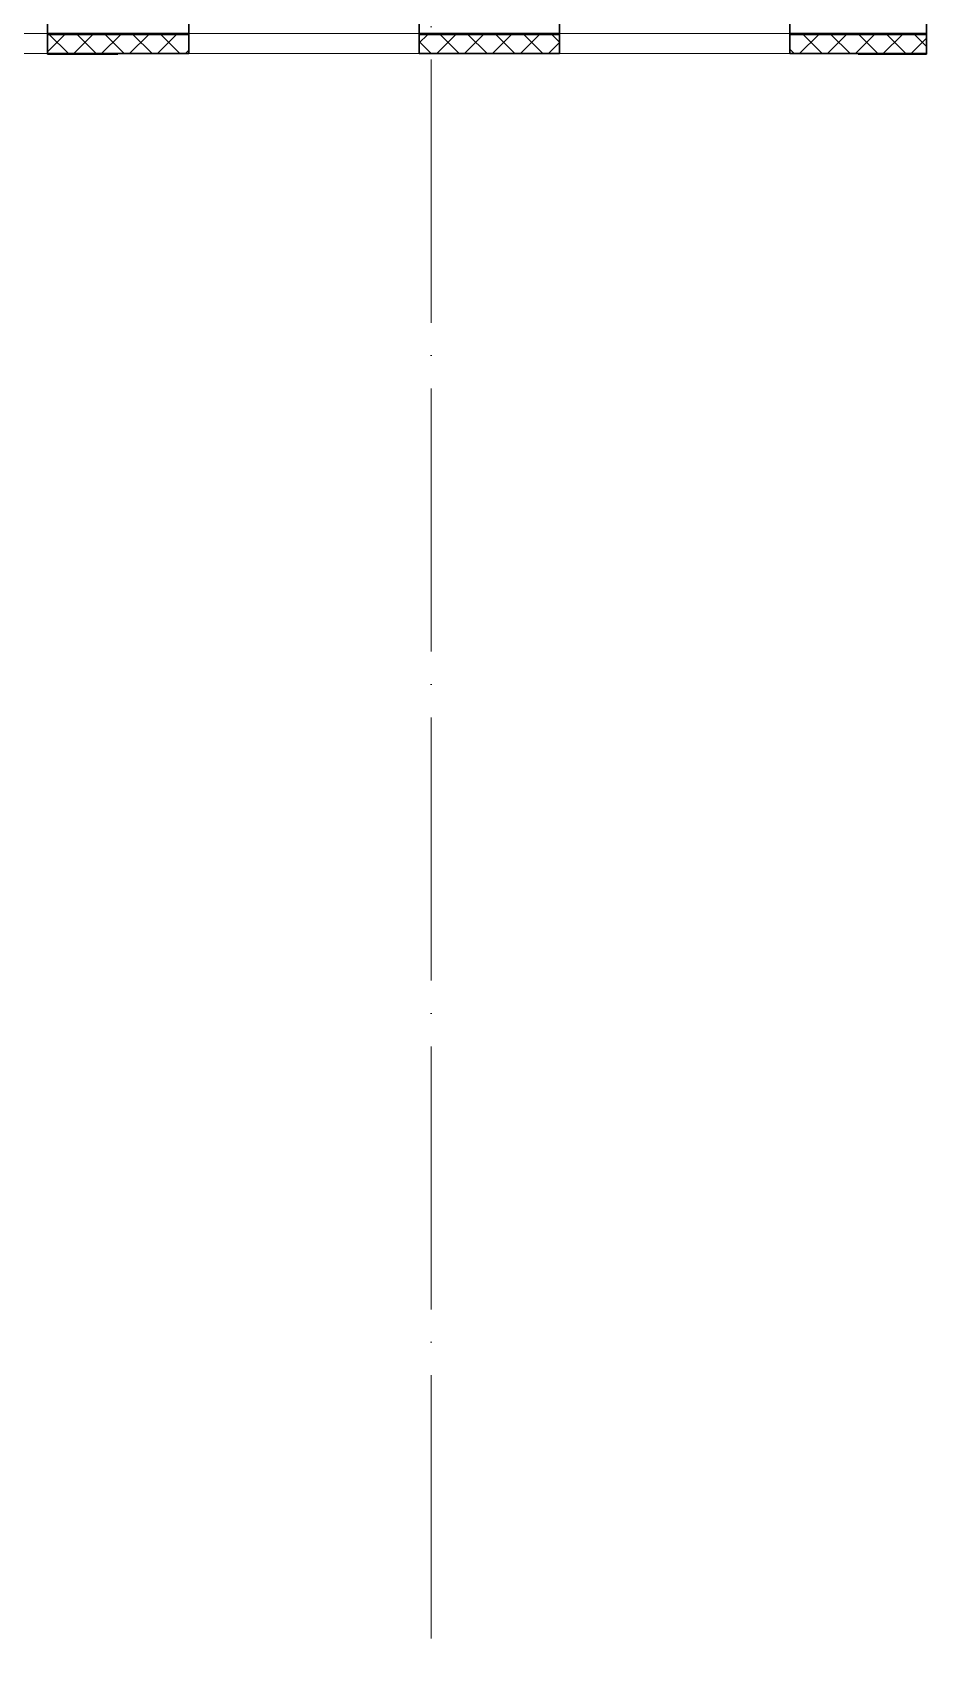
# Model space of a CAD drawing. Header units: millimetres. Extents: x -87434 to 499450, y -468665 to 122144.
# Drawn here: x -19687 to -12893, y 2590 to 14913 of the extents above; entities that cross this region are included whole.
import ezdxf

# ---------------------------------------------------------------- set-up
doc = ezdxf.new("R2010")
doc.units = ezdxf.units.MM
doc.linetypes.add('ADSK_Линия сетки', pattern=[25, 20, -2.5, 0, -2.5])
for name, color, linetype, lineweight in [('Оси', 252, 'Continuous', 9), ('Стены внутренние', 7, 'Continuous', 18), ('Стены наружные', 7, 'Continuous', 18), ('Стены штриховка', 252, 'Continuous', 9)]:
    doc.layers.add(name, color=color, linetype=linetype, lineweight=lineweight)

# ---------------------------------------------------------------- blocks, each defined once
blk = doc.blocks.new('1 этаж')
at = {"layer": 'Оси', "color": 251, "linetype": 'ADSK_Линия сетки', "ltscale": 100, "true_color": 0x636466}
blk.add_line((-16656, 32207), (-16656, -33770), dxfattribs=at)
at = {"layer": 'Стены внутренние', "color": 251, "lineweight": 30, "true_color": 0x636466}
for p, q in [((-19571, 15456), (-19571, 14906)), ((-18496, 14906), (-18496, 15456)), ((-16746, 15456), (-16746, 14906)), ((-15681, 14906), (-15681, 15456)), ((-13931, 15456), (-13931, 14906)), ((-12891, 14906), (-12891, 15456)), ((-19571, 14906), (-18496, 14906)), ((-19571, 14896), (-19571, 14754)), ((-18496, 14754), (-18496, 14896)), ((-16746, 14906), (-15681, 14906)), ((-16746, 14896), (-16746, 14754)), ((-15681, 14754), (-15681, 14896)), ((-13931, 14906), (-12891, 14906)), ((-13931, 14896), (-13931, 14754)), ((-12891, 14754), (-12891, 14896)), ((-19571, 14754), (-18496, 14754)), ((-16746, 14754), (-15681, 14754)), ((-13931, 14754), (-13411, 14754))]:
    blk.add_line(p, q, dxfattribs=at)
at = {"layer": 'Стены внутренние', "color": 251, "true_color": 0x636466}
for p, q in [((-19571, 14906), (-21321, 14906)), ((-16746, 14906), (-18496, 14906)), ((-13931, 14906), (-15681, 14906)), ((-19571, 14754), (-21321, 14754)), ((-16746, 14754), (-18496, 14754)), ((-13931, 14754), (-15681, 14754))]:
    blk.add_line(p, q, dxfattribs=at)
at = {"layer": 'Стены внутренние', "color": 251, "linetype": 'Continuous', "lineweight": 9, "true_color": 0x636466}
for p, q in [((-19569, 14768), (-19441, 14896)), ((-19415, 14756), (-19555, 14896)), ((-19369, 14756), (-19229, 14896)), ((-19203, 14756), (-19343, 14896)), ((-19157, 14756), (-19017, 14896)), ((-18991, 14756), (-19131, 14896)), ((-18944, 14756), (-18804, 14896)), ((-18779, 14756), (-18919, 14896)), ((-18732, 14756), (-18592, 14896)), ((-18567, 14756), (-18707, 14896)), ((-16746, 14834), (-16683, 14896)), ((-16657, 14756), (-16746, 14845)), ((-16744, 14825), (-16746, 14829)), ((-16611, 14756), (-16471, 14896)), ((-16445, 14756), (-16585, 14896)), ((-16399, 14756), (-16259, 14896)), ((-16233, 14756), (-16373, 14896)), ((-16187, 14756), (-16047, 14896)), ((-16021, 14756), (-16161, 14896)), ((-15975, 14756), (-15835, 14896)), ((-15809, 14756), (-15949, 14896)), ((-15762, 14756), (-15681, 14838)), ((-15681, 14840), (-15737, 14896)), ((-13931, 14891), (-13925, 14896)), ((-13931, 14828), (-13929, 14828)), ((-13853, 14756), (-13713, 14896)), ((-13687, 14756), (-13827, 14896)), ((-13641, 14756), (-13501, 14896)), ((-13475, 14756), (-13615, 14896)), ((-13429, 14756), (-13289, 14896)), ((-13263, 14756), (-13403, 14896)), ((-13217, 14756), (-13077, 14896)), ((-13051, 14756), (-13191, 14896)), ((-13005, 14756), (-12891, 14870)), ((-12893, 14810), (-12979, 14896)), ((-19493, 14756), (-19494, 14754)), ((-19284, 14754), (-19285, 14756)), ((-18520, 14756), (-18498, 14779)), ((-16677, 14756), (-16679, 14754)), ((-16468, 14754), (-16469, 14756)), ((-13900, 14756), (-13929, 14785))]:
    blk.add_line(p, q, dxfattribs=at)
at = {"layer": 'Стены наружные', "color": 251, "lineweight": 30, "true_color": 0x636466}
for p, q in [((-19571, 14906), (-19571, 14896)), ((-18496, 14896), (-18496, 14906)), ((-16746, 14906), (-16746, 14896)), ((-15681, 14896), (-15681, 14906)), ((-13931, 14906), (-13931, 14896)), ((-12891, 14896), (-12891, 14906)), ((-19036, 14753), (-19571, 14753)), ((-19571, 14753), (-19571, 14748)), ((-19571, 14748), (-19036, 14748)), ((-19036, 14748), (-19036, 14753)), ((-12891, 14754), (-13411, 14754)), ((-13411, 14754), (-13411, 14749)), ((-13411, 14749), (-12891, 14749)), ((-12891, 14749), (-12891, 14754))]:
    blk.add_line(p, q, dxfattribs=at)
at = {"layer": 'Стены наружные', "color": 251, "linetype": 'Continuous', "lineweight": 9, "true_color": 0x636466}
for p, q in [((-19495, 14753), (-19498, 14748)), ((-19280, 14748), (-19283, 14753))]:
    blk.add_line(p, q, dxfattribs=at)
at = {"layer": 'Стены штриховка', "color": 251, "true_color": 0x636466}
for p, q in [((-18496, 14896), (-19571, 14896)), ((-19569, 14830), (-19571, 14830)), ((-19569, 14830), (-19569, 14756)), ((-18496, 14830), (-18498, 14830)), ((-18498, 14756), (-18498, 14830)), ((-15681, 14896), (-16746, 14896)), ((-16744, 14830), (-16746, 14830)), ((-16744, 14830), (-16744, 14756)), ((-15681, 14830), (-15683, 14830)), ((-15683, 14756), (-15683, 14830)), ((-12891, 14896), (-13931, 14896)), ((-13929, 14830), (-13931, 14830)), ((-13929, 14830), (-13929, 14756)), ((-12891, 14830), (-12893, 14830)), ((-12893, 14756), (-12893, 14830)), ((-19569, 14756), (-18498, 14756)), ((-16744, 14756), (-15683, 14756)), ((-13929, 14756), (-12893, 14756))]:
    blk.add_line(p, q, dxfattribs=at)

msp = doc.modelspace()

# ---------------------------------------------------------------- block references
msp.add_blockref('1 этаж', (-2, 0))

doc.saveas('drawing.dxf')
